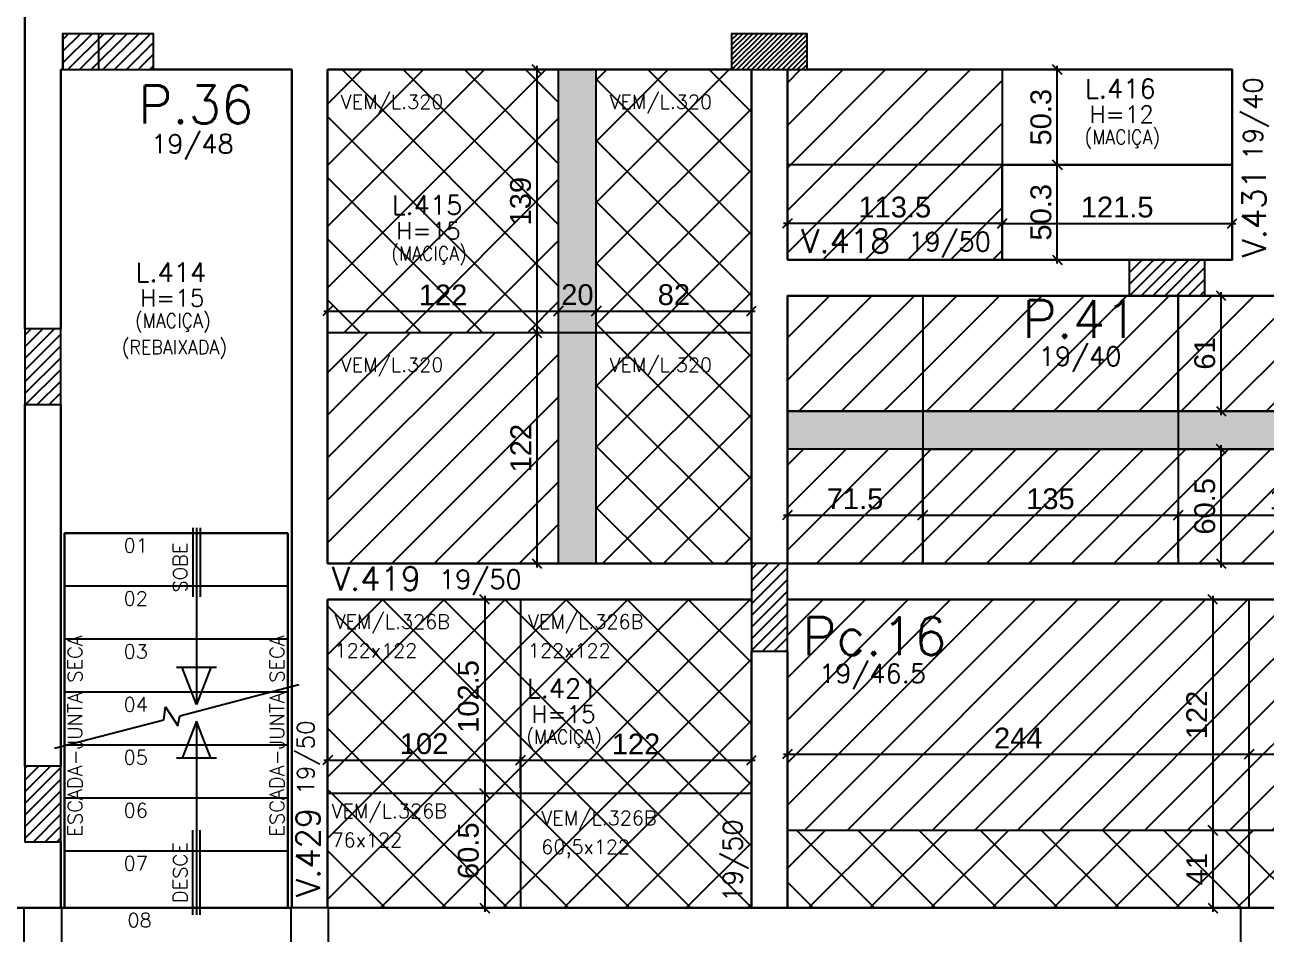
# Model space of a CAD drawing. Extents: x 534 to 8035, y 2354 to 7562.
# Drawn here: x 3464 to 4120, y 4091 to 4571 of the extents above; entities that cross this region are included whole.
import ezdxf

# ---------------------------------------------------------------- set-up
doc = ezdxf.new("R2010")
doc.units = 0
doc.layers.get('0').update_dxf_attribs({"color": 9, "linetype": 'CONTINUOUS'})
doc.layers.get('DEFPOINTS').update_dxf_attribs({"linetype": 'CONTINUOUS'})
for name, color, linetype in [('COTA', 241, 'CONTINUOUS'), ('ESCADA', 8, 'CONTINUOUS'), ('FO-HACHURA_PILAR-CONT', 252, 'CONTINUOUS'), ('FO-HACHURA_PILAR-MORRE', 252, 'CONTINUOUS'), ('FO-TEXTO-LAJES', 152, 'CONTINUOUS'), ('FO-TEXTO-VIGAS', 3, 'CONTINUOUS'), ('P-C', 1, 'CONTINUOUS'), ('P-M', 7, 'CONTINUOUS'), ('P-N', 5, 'CONTINUOUS'), ('Painéis', 200, 'CONTINUOUS'), ('Reaproveitamento', 251, 'CONTINUOUS'), ('TEXTO', 3, 'CONTINUOUS'), ('TIRAS REESCORAMENTO', 252, 'CONTINUOUS')]:
    doc.layers.add(name, color=color, linetype=linetype)
doc.layers.add('FO-Textos dos pilares', color=3, linetype='CONTINUOUS', lineweight=20)
doc.layers.add('FO-Vigas', color=2, linetype='CONTINUOUS', lineweight=30)
doc.styles.add('ARIAL', font='arial.ttf')
doc.styles.add('ROMANS', font='romans.shx')
doc.dimstyles.new('COTA LAJE', dxfattribs={"dimtxt": 11, "dimasz": 5, "dimexe": 2, "dimexo": 3, "dimgap": 3, "dimtad": 3, "dimdec": 1, "dimzin": 12, "dimdsep": 46, "dimtxsty": 'ARIAL', "dimblk": 'OBLIQUE', "dimcen": 10, "dimdle": 2, "dimclrd": 5, "dimclre": 5, "dimclrt": 2, "dimadec": 0, "dimazin": 3, "dimtfac": 1, "dimtdec": 1, "dimtmove": 0, "dimatfit": 3, "dimldrblk": 'OBLIQUE', "dimfxl": 1, "dimlwd": -1, "dimlwe": -1, "dimarcsym": 1})
pattern_1 = [(45, (-15397.861, 11884.219), (-3.0935922, 3.0935922), [])]

# ---------------------------------------------------------------- blocks, each defined once
blk = doc.blocks.new('_Oblique')
at = {"color": 0, "linetype": 'ByBlock', "lineweight": -2}
blk.add_line((-0.5, -0.5), (0.5, 0.5), dxfattribs=at)
blk = doc.blocks.new('*D138')
at = {"layer": 'COTA', "color": 5, "linetype": 'Continuous', "transparency": 16777216}
for p, q in [((3867.04, 4450.07), (3867.04, 4468.27)), ((3980.55, 4450.07), (3980.55, 4468.27)), ((3982.55, 4466.27), (3865.04, 4466.27))]:
    blk.add_line(p, q, dxfattribs=at)
at = {"layer": 'DEFPOINTS', "color": 0, "linetype": 'Continuous', "transparency": 16777216}
for p in [(3867.04, 4466.27), (3867.04, 4447.07), (3980.55, 4447.07)]:
    blk.add_point(p, dxfattribs=at)
at = {"layer": 'COTA', "color": 5, "linetype": 'Continuous', "transparency": 16777216, "xscale": 5, "yscale": 5, "zscale": 5, "rotation": 180}
blk.add_blockref('_Oblique', (3867.04, 4466.27), dxfattribs=at)
at = {"layer": 'COTA', "color": 5, "linetype": 'Continuous', "transparency": 16777216, "xscale": 5, "yscale": 5, "zscale": 5}
blk.add_blockref('_Oblique', (3980.55, 4466.27), dxfattribs=at)
at = {"layer": 'COTA', "color": 2, "linetype": 'Continuous', "transparency": 16777216, "insert": (3923.79, 4474.89), "char_height": 11, "attachment_point": 5, "style": 'ARIAL'}
blk.add_mtext('113.5', dxfattribs=at)
blk = doc.blocks.new('*D139')
at = {"layer": 'COTA', "color": 5, "linetype": 'Continuous', "transparency": 16777216}
for p, q in [((3980.55, 4450.07), (3980.55, 4468.27)), ((4102.07, 4450.07), (4102.07, 4468.27)), ((3978.55, 4466.27), (4104.07, 4466.27))]:
    blk.add_line(p, q, dxfattribs=at)
at = {"layer": 'DEFPOINTS', "color": 0, "linetype": 'Continuous', "transparency": 16777216}
for p in [(4102.07, 4466.27), (3980.55, 4447.07), (4102.07, 4447.07)]:
    blk.add_point(p, dxfattribs=at)
at = {"layer": 'COTA', "color": 5, "linetype": 'Continuous', "transparency": 16777216, "xscale": 5, "yscale": 5, "zscale": 5, "rotation": 180}
blk.add_blockref('_Oblique', (3980.55, 4466.27), dxfattribs=at)
at = {"layer": 'COTA', "color": 5, "linetype": 'Continuous', "transparency": 16777216, "xscale": 5, "yscale": 5, "zscale": 5}
blk.add_blockref('_Oblique', (4102.07, 4466.27), dxfattribs=at)
at = {"layer": 'COTA', "color": 2, "linetype": 'Continuous', "transparency": 16777216, "insert": (4041.31, 4474.89), "char_height": 11, "attachment_point": 5, "style": 'ARIAL'}
blk.add_mtext('121.5', dxfattribs=at)
blk = doc.blocks.new('*D140')
at = {"layer": 'COTA', "color": 5, "linetype": 'Continuous', "transparency": 16777216}
for p, q in [((3983.55, 4497.32), (4011.68, 4497.32)), ((4009.68, 4445.07), (4009.68, 4499.32)), ((3983.55, 4447.07), (4011.68, 4447.07))]:
    blk.add_line(p, q, dxfattribs=at)
at = {"layer": 'DEFPOINTS', "color": 0, "linetype": 'Continuous', "transparency": 16777216}
for p in [(3980.55, 4497.32), (4009.68, 4497.32), (3980.55, 4447.07)]:
    blk.add_point(p, dxfattribs=at)
at = {"layer": 'COTA', "color": 5, "linetype": 'Continuous', "transparency": 16777216, "xscale": 5, "yscale": 5, "zscale": 5}
for p, rotation in [((4009.68, 4497.32), 90), ((4009.68, 4447.07), 270)]:
    blk.add_blockref('_Oblique', p, dxfattribs=dict(at, rotation=rotation))
at = {"layer": 'COTA', "color": 2, "linetype": 'Continuous', "transparency": 16777216, "insert": (4001.06, 4472.19), "char_height": 11, "attachment_point": 5, "rotation": 90, "style": 'ARIAL'}
blk.add_mtext('50.3', dxfattribs=at)
blk = doc.blocks.new('*D141')
at = {"layer": 'COTA', "color": 5, "linetype": 'Continuous', "transparency": 16777216}
for p, q in [((3983.55, 4547.57), (4011.68, 4547.57)), ((4009.68, 4495.32), (4009.68, 4549.57)), ((3983.55, 4497.32), (4011.68, 4497.32))]:
    blk.add_line(p, q, dxfattribs=at)
at = {"layer": 'DEFPOINTS', "color": 0, "linetype": 'Continuous', "transparency": 16777216}
for p in [(3980.55, 4547.57), (4009.68, 4547.57), (3980.55, 4497.32)]:
    blk.add_point(p, dxfattribs=at)
at = {"layer": 'COTA', "color": 5, "linetype": 'Continuous', "transparency": 16777216, "xscale": 5, "yscale": 5, "zscale": 5}
for p, rotation in [((4009.68, 4547.57), 90), ((4009.68, 4497.32), 270)]:
    blk.add_blockref('_Oblique', p, dxfattribs=dict(at, rotation=rotation))
at = {"layer": 'COTA', "color": 2, "linetype": 'Continuous', "transparency": 16777216, "insert": (4001.06, 4522.44), "char_height": 11, "attachment_point": 5, "rotation": 90, "style": 'ARIAL'}
blk.add_mtext('50.3', dxfattribs=at)
blk = doc.blocks.new('*D142')
at = {"layer": 'COTA', "color": 5, "linetype": 'Continuous', "transparency": 16777216}
for p, q in [((3865.04, 4312.12), (3940.54, 4312.12)), ((3867.04, 4289.57), (3867.04, 4314.12)), ((3938.54, 4289.57), (3938.54, 4314.12))]:
    blk.add_line(p, q, dxfattribs=at)
at = {"layer": 'DEFPOINTS', "color": 0, "linetype": 'Continuous', "transparency": 16777216}
for p in [(3938.54, 4312.12), (3867.04, 4286.57), (3938.54, 4286.57)]:
    blk.add_point(p, dxfattribs=at)
at = {"layer": 'COTA', "color": 5, "linetype": 'Continuous', "transparency": 16777216, "xscale": 5, "yscale": 5, "zscale": 5, "rotation": 180}
blk.add_blockref('_Oblique', (3867.04, 4312.12), dxfattribs=at)
at = {"layer": 'COTA', "color": 5, "linetype": 'Continuous', "transparency": 16777216, "xscale": 5, "yscale": 5, "zscale": 5}
blk.add_blockref('_Oblique', (3938.54, 4312.12), dxfattribs=at)
at = {"layer": 'COTA', "color": 2, "linetype": 'Continuous', "transparency": 16777216, "insert": (3902.79, 4320.74), "char_height": 11, "attachment_point": 5, "style": 'ARIAL'}
blk.add_mtext('71.5', dxfattribs=at)
blk = doc.blocks.new('*D143')
at = {"layer": 'COTA', "color": 5, "linetype": 'Continuous', "transparency": 16777216}
for p, q in [((3936.54, 4312.12), (4075.54, 4312.12)), ((3938.54, 4289.57), (3938.54, 4314.12)), ((4073.54, 4289.57), (4073.54, 4314.12))]:
    blk.add_line(p, q, dxfattribs=at)
at = {"layer": 'DEFPOINTS', "color": 0, "linetype": 'Continuous', "transparency": 16777216}
for p in [(4073.54, 4312.12), (3938.54, 4286.57), (4073.54, 4286.57)]:
    blk.add_point(p, dxfattribs=at)
at = {"layer": 'COTA', "color": 5, "linetype": 'Continuous', "transparency": 16777216, "xscale": 5, "yscale": 5, "zscale": 5, "rotation": 180}
blk.add_blockref('_Oblique', (3938.54, 4312.12), dxfattribs=at)
at = {"layer": 'COTA', "color": 5, "linetype": 'Continuous', "transparency": 16777216, "xscale": 5, "yscale": 5, "zscale": 5}
blk.add_blockref('_Oblique', (4073.54, 4312.12), dxfattribs=at)
at = {"layer": 'COTA', "color": 2, "linetype": 'Continuous', "transparency": 16777216, "insert": (4006.04, 4320.74), "char_height": 11, "attachment_point": 5, "style": 'ARIAL'}
blk.add_mtext('135', dxfattribs=at)
blk = doc.blocks.new('*D144')
at = {"layer": 'COTA', "color": 5, "linetype": 'Continuous', "transparency": 16777216}
for p, q in [((4071.54, 4312.12), (4197.54, 4312.12)), ((4073.54, 4289.57), (4073.54, 4314.12)), ((4195.54, 4289.57), (4195.54, 4314.12))]:
    blk.add_line(p, q, dxfattribs=at)
at = {"layer": 'DEFPOINTS', "color": 0, "linetype": 'Continuous', "transparency": 16777216}
for p in [(4195.54, 4312.12), (4073.54, 4286.57), (4195.54, 4286.57)]:
    blk.add_point(p, dxfattribs=at)
at = {"layer": 'COTA', "color": 5, "linetype": 'Continuous', "transparency": 16777216, "xscale": 5, "yscale": 5, "zscale": 5, "rotation": 180}
blk.add_blockref('_Oblique', (4073.54, 4312.12), dxfattribs=at)
at = {"layer": 'COTA', "color": 5, "linetype": 'Continuous', "transparency": 16777216, "xscale": 5, "yscale": 5, "zscale": 5}
blk.add_blockref('_Oblique', (4195.54, 4312.12), dxfattribs=at)
at = {"layer": 'COTA', "color": 2, "linetype": 'Continuous', "transparency": 16777216, "insert": (4134.54, 4320.64), "char_height": 11, "attachment_point": 5, "style": 'ARIAL'}
blk.add_mtext('122', dxfattribs=at)
blk = doc.blocks.new('*D146')
at = {"layer": 'COTA', "color": 5, "linetype": 'Continuous', "transparency": 16777216}
for p, q in [((4076.54, 4347.07), (4098.25, 4347.07)), ((4096.25, 4284.57), (4096.25, 4349.07)), ((4076.54, 4286.57), (4098.25, 4286.57))]:
    blk.add_line(p, q, dxfattribs=at)
at = {"layer": 'DEFPOINTS', "color": 0, "linetype": 'Continuous', "transparency": 16777216}
for p in [(4073.54, 4347.07), (4096.25, 4347.07), (4073.54, 4286.57)]:
    blk.add_point(p, dxfattribs=at)
at = {"layer": 'COTA', "color": 5, "linetype": 'Continuous', "transparency": 16777216, "xscale": 5, "yscale": 5, "zscale": 5}
for p, rotation in [((4096.25, 4347.07), 90), ((4096.25, 4286.57), 270)]:
    blk.add_blockref('_Oblique', p, dxfattribs=dict(at, rotation=rotation))
at = {"layer": 'COTA', "color": 2, "linetype": 'Continuous', "transparency": 16777216, "insert": (4087.63, 4316.82), "char_height": 11, "attachment_point": 5, "rotation": 90, "style": 'ARIAL'}
blk.add_mtext('60.5', dxfattribs=at)
blk = doc.blocks.new('*D147')
at = {"layer": 'COTA', "color": 5, "linetype": 'Continuous', "transparency": 16777216}
for p, q in [((4076.54, 4428.07), (4098.25, 4428.07)), ((4096.25, 4365.07), (4096.25, 4430.07)), ((4076.54, 4367.07), (4098.25, 4367.07))]:
    blk.add_line(p, q, dxfattribs=at)
at = {"layer": 'DEFPOINTS', "color": 0, "linetype": 'Continuous', "transparency": 16777216}
for p in [(4073.54, 4428.07), (4096.25, 4428.07), (4073.54, 4367.07)]:
    blk.add_point(p, dxfattribs=at)
at = {"layer": 'COTA', "color": 5, "linetype": 'Continuous', "transparency": 16777216, "xscale": 5, "yscale": 5, "zscale": 5}
for p, rotation in [((4096.25, 4428.07), 90), ((4096.25, 4367.07), 270)]:
    blk.add_blockref('_Oblique', p, dxfattribs=dict(at, rotation=rotation))
at = {"layer": 'COTA', "color": 2, "linetype": 'Continuous', "transparency": 16777216, "insert": (4087.63, 4397.57), "char_height": 11, "attachment_point": 5, "rotation": 90, "style": 'ARIAL'}
blk.add_mtext('61', dxfattribs=at)
blk = doc.blocks.new('*D153')
at = {"layer": 'COTA', "color": 5, "linetype": 'Continuous', "transparency": 16777216}
for p, q in [((3743.07, 4547.57), (3732.68, 4547.57)), ((3734.68, 4549.57), (3734.68, 4406.57)), ((3743.07, 4408.57), (3732.68, 4408.57))]:
    blk.add_line(p, q, dxfattribs=at)
at = {"layer": 'DEFPOINTS', "color": 0, "linetype": 'Continuous', "transparency": 16777216}
for p in [(3746.07, 4547.57), (3734.68, 4408.57), (3746.07, 4408.57)]:
    blk.add_point(p, dxfattribs=at)
at = {"layer": 'COTA', "color": 5, "linetype": 'Continuous', "transparency": 16777216, "xscale": 5, "yscale": 5, "zscale": 5}
for p, rotation in [((3734.68, 4547.57), 90), ((3734.68, 4408.57), 270)]:
    blk.add_blockref('_Oblique', p, dxfattribs=dict(at, rotation=rotation))
at = {"layer": 'COTA', "color": 2, "linetype": 'Continuous', "transparency": 16777216, "insert": (3726.06, 4478.07), "char_height": 11, "attachment_point": 5, "rotation": 90, "style": 'ARIAL'}
blk.add_mtext('139', dxfattribs=at)
blk = doc.blocks.new('*D154')
at = {"layer": 'COTA', "color": 5, "linetype": 'Continuous', "transparency": 16777216}
for p, q in [((3743.07, 4408.57), (3732.68, 4408.57)), ((3734.68, 4410.57), (3734.68, 4284.57)), ((3743.07, 4286.57), (3732.68, 4286.57))]:
    blk.add_line(p, q, dxfattribs=at)
at = {"layer": 'DEFPOINTS', "color": 0, "linetype": 'Continuous', "transparency": 16777216}
for p in [(3746.07, 4408.57), (3734.68, 4286.57), (3746.07, 4286.57)]:
    blk.add_point(p, dxfattribs=at)
at = {"layer": 'COTA', "color": 5, "linetype": 'Continuous', "transparency": 16777216, "xscale": 5, "yscale": 5, "zscale": 5}
for p, rotation in [((3734.68, 4408.57), 90), ((3734.68, 4286.57), 270)]:
    blk.add_blockref('_Oblique', p, dxfattribs=dict(at, rotation=rotation))
at = {"layer": 'COTA', "color": 2, "linetype": 'Continuous', "transparency": 16777216, "insert": (3726.16, 4347.57), "char_height": 11, "attachment_point": 5, "rotation": 90, "style": 'ARIAL'}
blk.add_mtext('122', dxfattribs=at)
blk = doc.blocks.new('*D155')
at = {"layer": 'COTA', "color": 5, "linetype": 'Continuous', "transparency": 16777216}
for p, q in [((3624.07, 4411.57), (3624.07, 4422)), ((3746.07, 4411.57), (3746.07, 4422)), ((3622.07, 4420), (3748.07, 4420))]:
    blk.add_line(p, q, dxfattribs=at)
at = {"layer": 'DEFPOINTS', "color": 0, "linetype": 'Continuous', "transparency": 16777216}
for p in [(3746.07, 4420), (3624.07, 4408.57), (3746.07, 4408.57)]:
    blk.add_point(p, dxfattribs=at)
at = {"layer": 'COTA', "color": 5, "linetype": 'Continuous', "transparency": 16777216, "xscale": 5, "yscale": 5, "zscale": 5, "rotation": 180}
blk.add_blockref('_Oblique', (3624.07, 4420), dxfattribs=at)
at = {"layer": 'COTA', "color": 5, "linetype": 'Continuous', "transparency": 16777216, "xscale": 5, "yscale": 5, "zscale": 5}
blk.add_blockref('_Oblique', (3746.07, 4420), dxfattribs=at)
at = {"layer": 'COTA', "color": 2, "linetype": 'Continuous', "transparency": 16777216, "insert": (3685.07, 4428.52), "char_height": 11, "attachment_point": 5, "style": 'ARIAL'}
blk.add_mtext('122', dxfattribs=at)
blk = doc.blocks.new('*D156')
at = {"layer": 'COTA', "color": 5, "linetype": 'Continuous', "transparency": 16777216}
for p, q in [((3746.07, 4411.57), (3746.07, 4422)), ((3766.07, 4411.57), (3766.07, 4422)), ((3744.07, 4420), (3768.07, 4420))]:
    blk.add_line(p, q, dxfattribs=at)
at = {"layer": 'DEFPOINTS', "color": 0, "linetype": 'Continuous', "transparency": 16777216}
for p in [(3766.07, 4420), (3746.07, 4408.57), (3766.07, 4408.57)]:
    blk.add_point(p, dxfattribs=at)
at = {"layer": 'COTA', "color": 5, "linetype": 'Continuous', "transparency": 16777216, "xscale": 5, "yscale": 5, "zscale": 5, "rotation": 180}
blk.add_blockref('_Oblique', (3746.07, 4420), dxfattribs=at)
at = {"layer": 'COTA', "color": 5, "linetype": 'Continuous', "transparency": 16777216, "xscale": 5, "yscale": 5, "zscale": 5}
blk.add_blockref('_Oblique', (3766.07, 4420), dxfattribs=at)
at = {"layer": 'COTA', "color": 2, "linetype": 'Continuous', "transparency": 16777216, "insert": (3756.07, 4428.61), "char_height": 11, "attachment_point": 5, "style": 'ARIAL'}
blk.add_mtext('20', dxfattribs=at)
blk = doc.blocks.new('*D157')
at = {"layer": 'COTA', "color": 5, "linetype": 'Continuous', "transparency": 16777216}
for p, q in [((3766.07, 4411.57), (3766.07, 4422)), ((3848.04, 4411.57), (3848.04, 4422)), ((3764.07, 4420), (3850.04, 4420))]:
    blk.add_line(p, q, dxfattribs=at)
at = {"layer": 'DEFPOINTS', "color": 0, "linetype": 'Continuous', "transparency": 16777216}
for p in [(3848.04, 4420), (3766.07, 4408.57), (3848.04, 4408.57)]:
    blk.add_point(p, dxfattribs=at)
at = {"layer": 'COTA', "color": 5, "linetype": 'Continuous', "transparency": 16777216, "xscale": 5, "yscale": 5, "zscale": 5, "rotation": 180}
blk.add_blockref('_Oblique', (3766.07, 4420), dxfattribs=at)
at = {"layer": 'COTA', "color": 5, "linetype": 'Continuous', "transparency": 16777216, "xscale": 5, "yscale": 5, "zscale": 5}
blk.add_blockref('_Oblique', (3848.04, 4420), dxfattribs=at)
at = {"layer": 'COTA', "color": 2, "linetype": 'Continuous', "transparency": 16777216, "insert": (3807.05, 4428.61), "char_height": 11, "attachment_point": 5, "style": 'ARIAL'}
blk.add_mtext('82', dxfattribs=at)
blk = doc.blocks.new('*D158')
at = {"layer": 'COTA', "color": 5, "linetype": 'Continuous', "transparency": 16777216}
for p, q in [((3723.26, 4267.57), (3705.07, 4267.57)), ((3707.07, 4269.57), (3707.07, 4163.07)), ((3723.04, 4165.07), (3705.07, 4165.07))]:
    blk.add_line(p, q, dxfattribs=at)
at = {"layer": 'DEFPOINTS', "color": 0, "linetype": 'Continuous', "transparency": 16777216}
for p in [(3726.26, 4267.57), (3707.07, 4165.07), (3726.04, 4165.07)]:
    blk.add_point(p, dxfattribs=at)
at = {"layer": 'COTA', "color": 5, "linetype": 'Continuous', "transparency": 16777216, "xscale": 5, "yscale": 5, "zscale": 5}
for p, rotation in [((3707.07, 4267.57), 90), ((3707.07, 4165.07), 270)]:
    blk.add_blockref('_Oblique', p, dxfattribs=dict(at, rotation=rotation))
at = {"layer": 'COTA', "color": 2, "linetype": 'Continuous', "transparency": 16777216, "insert": (3698.46, 4216.32), "char_height": 11, "attachment_point": 5, "rotation": 90, "style": 'ARIAL'}
blk.add_mtext('102.5', dxfattribs=at)
blk = doc.blocks.new('*D159')
at = {"layer": 'COTA', "color": 5, "linetype": 'Continuous', "transparency": 16777216}
for p, q in [((3707.07, 4167.07), (3707.07, 4102.57)), ((3723.04, 4165.07), (3705.07, 4165.07)), ((3723.04, 4104.57), (3705.07, 4104.57))]:
    blk.add_line(p, q, dxfattribs=at)
at = {"layer": 'DEFPOINTS', "color": 0, "linetype": 'Continuous', "transparency": 16777216}
for p in [(3726.04, 4165.07), (3707.07, 4104.57), (3726.04, 4104.57)]:
    blk.add_point(p, dxfattribs=at)
at = {"layer": 'COTA', "color": 5, "linetype": 'Continuous', "transparency": 16777216, "xscale": 5, "yscale": 5, "zscale": 5}
for p, rotation in [((3707.07, 4165.07), 90), ((3707.07, 4104.57), 270)]:
    blk.add_blockref('_Oblique', p, dxfattribs=dict(at, rotation=rotation))
at = {"layer": 'COTA', "color": 2, "linetype": 'Continuous', "transparency": 16777216, "insert": (3698.46, 4134.82), "char_height": 11, "attachment_point": 5, "rotation": 90, "style": 'ARIAL'}
blk.add_mtext('60.5', dxfattribs=at)
blk = doc.blocks.new('*D160')
at = {"layer": 'COTA', "color": 5, "linetype": 'Continuous', "transparency": 16777216}
for p, q in [((3622.07, 4182.69), (3728.04, 4182.69)), ((3624.07, 4168.07), (3624.07, 4184.69)), ((3726.04, 4168.07), (3726.04, 4184.69))]:
    blk.add_line(p, q, dxfattribs=at)
at = {"layer": 'DEFPOINTS', "color": 0, "linetype": 'Continuous', "transparency": 16777216}
for p in [(3726.04, 4182.69), (3624.07, 4165.07), (3726.04, 4165.07)]:
    blk.add_point(p, dxfattribs=at)
at = {"layer": 'COTA', "color": 5, "linetype": 'Continuous', "transparency": 16777216, "xscale": 5, "yscale": 5, "zscale": 5, "rotation": 180}
blk.add_blockref('_Oblique', (3624.07, 4182.69), dxfattribs=at)
at = {"layer": 'COTA', "color": 5, "linetype": 'Continuous', "transparency": 16777216, "xscale": 5, "yscale": 5, "zscale": 5}
blk.add_blockref('_Oblique', (3726.04, 4182.69), dxfattribs=at)
at = {"layer": 'COTA', "color": 2, "linetype": 'Continuous', "transparency": 16777216, "insert": (3675.05, 4191.31), "char_height": 11, "attachment_point": 5, "style": 'ARIAL'}
blk.add_mtext('102', dxfattribs=at)
blk = doc.blocks.new('*D161')
at = {"layer": 'COTA', "color": 5, "linetype": 'Continuous', "transparency": 16777216}
for p, q in [((3724.04, 4182.69), (3850.04, 4182.69)), ((3726.04, 4168.07), (3726.04, 4184.69)), ((3848.04, 4168.07), (3848.04, 4184.69))]:
    blk.add_line(p, q, dxfattribs=at)
at = {"layer": 'DEFPOINTS', "color": 0, "linetype": 'Continuous', "transparency": 16777216}
for p in [(3848.04, 4182.69), (3726.04, 4165.07), (3848.04, 4165.07)]:
    blk.add_point(p, dxfattribs=at)
at = {"layer": 'COTA', "color": 5, "linetype": 'Continuous', "transparency": 16777216, "xscale": 5, "yscale": 5, "zscale": 5, "rotation": 180}
blk.add_blockref('_Oblique', (3726.04, 4182.69), dxfattribs=at)
at = {"layer": 'COTA', "color": 5, "linetype": 'Continuous', "transparency": 16777216, "xscale": 5, "yscale": 5, "zscale": 5}
blk.add_blockref('_Oblique', (3848.04, 4182.69), dxfattribs=at)
at = {"layer": 'COTA', "color": 2, "linetype": 'Continuous', "transparency": 16777216, "insert": (3787.04, 4191.21), "char_height": 11, "attachment_point": 5, "style": 'ARIAL'}
blk.add_mtext('122', dxfattribs=at)
blk = doc.blocks.new('*D162')
at = {"layer": 'COTA', "color": 5, "linetype": 'Continuous', "transparency": 16777216}
for p, q in [((3865.04, 4185.83), (4113.04, 4185.83)), ((3867.04, 4168.07), (3867.04, 4187.83)), ((4111.04, 4148.57), (4111.04, 4187.83))]:
    blk.add_line(p, q, dxfattribs=at)
at = {"layer": 'DEFPOINTS', "color": 0, "linetype": 'Continuous', "transparency": 16777216}
for p in [(4111.04, 4185.83), (3867.04, 4165.07), (4111.04, 4145.57)]:
    blk.add_point(p, dxfattribs=at)
at = {"layer": 'COTA', "color": 5, "linetype": 'Continuous', "transparency": 16777216, "xscale": 5, "yscale": 5, "zscale": 5, "rotation": 180}
blk.add_blockref('_Oblique', (3867.04, 4185.83), dxfattribs=at)
at = {"layer": 'COTA', "color": 5, "linetype": 'Continuous', "transparency": 16777216, "xscale": 5, "yscale": 5, "zscale": 5}
blk.add_blockref('_Oblique', (4111.04, 4185.83), dxfattribs=at)
at = {"layer": 'COTA', "color": 2, "linetype": 'Continuous', "transparency": 16777216, "insert": (3989.04, 4194.35), "char_height": 11, "attachment_point": 5, "style": 'ARIAL'}
blk.add_mtext('244', dxfattribs=at)
blk = doc.blocks.new('*D163')
at = {"layer": 'COTA', "color": 5, "linetype": 'Continuous', "transparency": 16777216}
for p, q in [((4109.04, 4185.83), (4357.04, 4185.83)), ((4111.04, 4148.57), (4111.04, 4187.83)), ((4355.04, 4148.57), (4355.04, 4187.83))]:
    blk.add_line(p, q, dxfattribs=at)
at = {"layer": 'DEFPOINTS', "color": 0, "linetype": 'Continuous', "transparency": 16777216}
for p in [(4355.04, 4185.83), (4111.04, 4145.57), (4355.04, 4145.57)]:
    blk.add_point(p, dxfattribs=at)
at = {"layer": 'COTA', "color": 5, "linetype": 'Continuous', "transparency": 16777216, "xscale": 5, "yscale": 5, "zscale": 5, "rotation": 180}
blk.add_blockref('_Oblique', (4111.04, 4185.83), dxfattribs=at)
at = {"layer": 'COTA', "color": 5, "linetype": 'Continuous', "transparency": 16777216, "xscale": 5, "yscale": 5, "zscale": 5}
blk.add_blockref('_Oblique', (4355.04, 4185.83), dxfattribs=at)
at = {"layer": 'COTA', "color": 2, "linetype": 'Continuous', "transparency": 16777216, "insert": (4233.04, 4194.35), "char_height": 11, "attachment_point": 5, "style": 'ARIAL'}
blk.add_mtext('244', dxfattribs=at)
blk = doc.blocks.new('*D165')
at = {"layer": 'COTA', "color": 5, "linetype": 'Continuous', "transparency": 16777216}
for p, q in [((4108.04, 4267.57), (4089.86, 4267.57)), ((4091.86, 4269.57), (4091.86, 4143.57)), ((4108.04, 4145.57), (4089.86, 4145.57))]:
    blk.add_line(p, q, dxfattribs=at)
at = {"layer": 'DEFPOINTS', "color": 0, "linetype": 'Continuous', "transparency": 16777216}
for p in [(4111.04, 4267.57), (4091.86, 4145.57), (4111.04, 4145.57)]:
    blk.add_point(p, dxfattribs=at)
at = {"layer": 'COTA', "color": 5, "linetype": 'Continuous', "transparency": 16777216, "xscale": 5, "yscale": 5, "zscale": 5}
for p, rotation in [((4091.86, 4267.57), 90), ((4091.86, 4145.57), 270)]:
    blk.add_blockref('_Oblique', p, dxfattribs=dict(at, rotation=rotation))
at = {"layer": 'COTA', "color": 2, "linetype": 'Continuous', "transparency": 16777216, "insert": (4083.34, 4206.57), "char_height": 11, "attachment_point": 5, "rotation": 90, "style": 'ARIAL'}
blk.add_mtext('122', dxfattribs=at)
blk = doc.blocks.new('*D166')
at = {"layer": 'COTA', "color": 5, "linetype": 'Continuous', "transparency": 16777216}
for p, q in [((4091.86, 4147.57), (4091.86, 4102.57)), ((4108.04, 4145.57), (4089.86, 4145.57)), ((4108.04, 4104.57), (4089.86, 4104.57))]:
    blk.add_line(p, q, dxfattribs=at)
at = {"layer": 'DEFPOINTS', "color": 0, "linetype": 'Continuous', "transparency": 16777216}
for p in [(4111.04, 4145.57), (4091.86, 4104.57), (4111.04, 4104.57)]:
    blk.add_point(p, dxfattribs=at)
at = {"layer": 'COTA', "color": 5, "linetype": 'Continuous', "transparency": 16777216, "xscale": 5, "yscale": 5, "zscale": 5}
for p, rotation in [((4091.86, 4145.57), 90), ((4091.86, 4104.57), 270)]:
    blk.add_blockref('_Oblique', p, dxfattribs=dict(at, rotation=rotation))
at = {"layer": 'COTA', "color": 2, "linetype": 'Continuous', "transparency": 16777216, "insert": (4083.34, 4125.07), "char_height": 11, "attachment_point": 5, "rotation": 90, "style": 'ARIAL'}
blk.add_mtext('41', dxfattribs=at)

msp = doc.modelspace()

# ---------------------------------------------------------------- hatches: boundary and pattern name
at = {"layer": 'FO-HACHURA_PILAR-CONT'}
h = msp.add_hatch(dxfattribs=at)
h.set_pattern_fill('ANSI31', color=256, scale=15)
h.set_pattern_definition([(45, (-15397.8612, 11884.2188), (-1.32582521, 1.32582521), [])])
h.paths.add_polyline_path([(3877.52, 4547.57), (3877.52, 4557.07), (3877.52, 4566.57), (3857.52, 4566.57), (3837.52, 4566.57), (3837.52, 4557.07), (3837.52, 4547.57), (3857.52, 4547.57)])
at = {"layer": 'FO-HACHURA_PILAR-MORRE'}
h = msp.add_hatch(dxfattribs=at)
h.set_pattern_fill('ANSI31', color=256, scale=35)
h.set_pattern_definition(pattern_1)
h.paths.add_polyline_path([(3532.04, 4547.57), (3532.04, 4557.07), (3532.04, 4566.57), (3508.04, 4566.57), (3484.04, 4566.57), (3484.04, 4557.07), (3484.04, 4547.57), (3508.04, 4547.57)])
h = msp.add_hatch(dxfattribs=at)
h.set_pattern_fill('ANSI31', color=256, scale=35)
h.set_pattern_definition(pattern_1)
h.paths.add_polyline_path([(4047.57, 4447.07), (4047.57, 4437.57), (4047.57, 4428.07), (4067.57, 4428.07), (4087.57, 4428.07), (4087.57, 4437.57), (4087.57, 4447.07), (4067.57, 4447.07)])
h = msp.add_hatch(dxfattribs=at)
h.set_pattern_fill('ANSI31', color=256, scale=35)
h.set_pattern_definition(pattern_1)
h.paths.add_polyline_path([(3483.07, 4410.57), (3473.57, 4410.57), (3464.07, 4410.57), (3464.07, 4390.57), (3464.07, 4370.57), (3473.57, 4370.57), (3483.07, 4370.57), (3483.07, 4390.57)])
h = msp.add_hatch(dxfattribs=at)
h.set_pattern_fill('ANSI31', color=256, scale=35)
h.set_pattern_definition(pattern_1)
h.paths.add_polyline_path([(3848.04, 4286.57), (3848.04, 4240.07), (3867.04, 4240.07), (3867.04, 4286.57)])
h = msp.add_hatch(dxfattribs=at)
h.set_pattern_fill('ANSI31', color=256, scale=35)
h.set_pattern_definition(pattern_1)
h.paths.add_polyline_path([(3483.07, 4179.57), (3473.57, 4179.57), (3464.07, 4179.57), (3464.07, 4159.57), (3464.07, 4139.57), (3473.57, 4139.57), (3483.07, 4139.57), (3483.07, 4159.57)])
at = {"layer": 'Reaproveitamento', "linetype": 'ByBlock'}
h = msp.add_hatch(dxfattribs=at)
h.set_pattern_fill('ANSI37', color=256, scale=7.2)
h.paths.add_polyline_path([(3746.07, 4408.57), (3746.07, 4547.57), (3624.07, 4547.57), (3624.07, 4408.57)])
h = msp.add_hatch(dxfattribs=at)
h.set_pattern_fill('ANSI37', color=256, scale=7.2)
h.paths.add_polyline_path([(3848.04, 4547.57), (3766.07, 4547.57), (3766.07, 4408.57), (3848.04, 4408.57)])
at = {"layer": 'Reaproveitamento', "linetype": 'Continuous'}
h = msp.add_hatch(dxfattribs=at)
h.set_pattern_fill('ANSI31', color=256, scale=5)
h.paths.add_polyline_path([(3980.55, 4497.32), (3980.55, 4547.57), (3867.04, 4547.57), (3867.04, 4497.32)])
h = msp.add_hatch(dxfattribs=at)
h.set_pattern_fill('ANSI31', color=256, scale=5)
h.paths.add_polyline_path([(3980.55, 4447.07), (3980.55, 4497.32), (3867.04, 4497.32), (3867.04, 4447.07)])
h = msp.add_hatch(dxfattribs=at)
h.set_pattern_fill('ANSI31', color=256, scale=5)
h.paths.add_polyline_path([(3938.54, 4428.07), (3867.04, 4428.07), (3867.04, 4367.07), (3938.54, 4367.07)])
h = msp.add_hatch(dxfattribs=at)
h.set_pattern_fill('ANSI31', color=256, scale=5)
h.paths.add_polyline_path([(4073.54, 4367.07), (4073.54, 4428.07), (3938.54, 4428.07), (3938.54, 4367.07)])
h = msp.add_hatch(dxfattribs=at)
h.set_pattern_fill('ANSI31', color=256, scale=5)
h.paths.add_polyline_path([(4073.54, 4428.07), (4073.54, 4367.07), (4195.54, 4367.07), (4195.54, 4428.07)])
h = msp.add_hatch(dxfattribs=at)
h.set_pattern_fill('ANSI31', color=256, scale=5)
h.paths.add_polyline_path([(3624.07, 4408.57), (3624.07, 4286.57), (3746.07, 4286.57), (3746.07, 4408.57)])
at = {"layer": 'Reaproveitamento', "linetype": 'ByBlock'}
h = msp.add_hatch(dxfattribs=at)
h.set_pattern_fill('ANSI37', color=256, scale=7.2)
h.paths.add_polyline_path([(3848.04, 4408.57), (3766.07, 4408.57), (3766.07, 4286.57), (3848.04, 4286.57)])
at = {"layer": 'Reaproveitamento', "linetype": 'Continuous'}
h = msp.add_hatch(dxfattribs=at)
h.set_pattern_fill('ANSI31', color=256, scale=5)
h.paths.add_polyline_path([(3867.04, 4347.07), (3867.04, 4286.57), (3938.54, 4286.57), (3938.54, 4347.07)])
h = msp.add_hatch(dxfattribs=at)
h.set_pattern_fill('ANSI31', color=256, scale=5)
h.paths.add_polyline_path([(4073.54, 4347.07), (3938.54, 4347.07), (3938.54, 4286.57), (4073.54, 4286.57)])
h = msp.add_hatch(dxfattribs=at)
h.set_pattern_fill('ANSI31', color=256, scale=5)
h.paths.add_polyline_path([(4195.54, 4286.57), (4195.54, 4347.07), (4073.54, 4347.07), (4073.54, 4286.57)])
at = {"layer": 'Reaproveitamento', "linetype": 'ByBlock'}
h = msp.add_hatch(dxfattribs=at)
h.set_pattern_fill('ANSI37', color=256, scale=7.2)
h.paths.add_polyline_path([(3726.04, 4267.57), (3624.07, 4267.57), (3624.07, 4165.07), (3726.04, 4165.07)])
h.paths.add_polyline_path([(3709.89, 4193.81), (3709.89, 4237.77), (3687.22, 4237.77), (3687.22, 4193.81)], flags=24)
h.paths.add_polyline_path([(3659.05, 4179.87), (3690.19, 4179.87), (3690.19, 4202.54), (3659.05, 4202.54)], flags=24)
h = msp.add_hatch(dxfattribs=at)
h.set_pattern_fill('ANSI37', color=256, scale=7.2)
h.paths.add_polyline_path([(3848.04, 4267.57), (3726.04, 4267.57), (3726.04, 4165.07), (3848.04, 4165.07)])
h.paths.add_polyline_path([(3771.04, 4179.69), (3802.18, 4179.69), (3802.18, 4202.35), (3771.04, 4202.35)], flags=24)
at = {"layer": 'Reaproveitamento', "linetype": 'Continuous'}
h = msp.add_hatch(dxfattribs=at)
h.set_pattern_fill('ANSI31', color=256, scale=5)
h.paths.add_polyline_path([(3867.04, 4267.57), (3867.04, 4145.57), (4111.04, 4145.57), (4111.04, 4267.57)])
h = msp.add_hatch(dxfattribs=at)
h.set_pattern_fill('ANSI31', color=256, scale=5)
h.paths.add_polyline_path([(4111.04, 4267.57), (4111.04, 4145.57), (4355.04, 4145.57), (4355.04, 4267.57)])
at = {"layer": 'Reaproveitamento', "linetype": 'ByBlock'}
h = msp.add_hatch(dxfattribs=at)
h.set_pattern_fill('ANSI37', color=256, scale=7.2)
h.paths.add_polyline_path([(3726.04, 4165.07), (3624.07, 4165.07), (3624.07, 4104.57), (3726.04, 4104.57)])
h.paths.add_polyline_path([(3709.89, 4117.13), (3709.89, 4152.54), (3687.22, 4152.54), (3687.22, 4117.13)], flags=24)
h = msp.add_hatch(dxfattribs=at)
h.set_pattern_fill('ANSI37', color=256, scale=7.2)
h.paths.add_polyline_path([(3848.04, 4165.07), (3726.04, 4165.07), (3726.04, 4104.57), (3848.04, 4104.57)])
h = msp.add_hatch(dxfattribs=at)
h.set_pattern_fill('ANSI37', color=256, scale=7.2)
h.paths.add_polyline_path([(3867.04, 4145.57), (3867.04, 4104.57), (4111.04, 4104.57), (4111.04, 4145.57)])
h = msp.add_hatch(dxfattribs=at)
h.set_pattern_fill('ANSI37', color=256, scale=7.2)
h.paths.add_polyline_path([(4355.04, 4104.57), (4355.04, 4145.57), (4111.04, 4145.57), (4111.04, 4104.57)])
at = {"layer": 'TIRAS REESCORAMENTO'}
for points in [[(3766.07, 4547.57), (3746.07, 4547.57), (3746.07, 4408.57), (3766.07, 4408.57)], [(3766.07, 4408.57), (3746.07, 4408.57), (3746.07, 4286.57), (3766.07, 4286.57)], [(3938.54, 4347.07), (3867.04, 4347.07), (3867.04, 4367.07), (3938.54, 4367.07)], [(3938.54, 4347.07), (4195.54, 4347.07), (4195.54, 4367.07), (3938.54, 4367.07)]]:
    msp.add_hatch(color=256, dxfattribs=at).paths.add_polyline_path(points)

# ---------------------------------------------------------------- linework, layer by layer
at = {"layer": 'ESCADA'}
for p, q in [((3603.07, 4274.57), (3485.07, 4274.57)), ((3603.07, 4246.57), (3485.07, 4246.57)), ((3603.07, 4218.57), (3485.07, 4218.57)), ((3545.9, 4206.18), (3608.87, 4222.59)), ((3537.52, 4204), (3538.32, 4210.78)), ((3538.32, 4210.78), (3544.95, 4200.77)), ((3544.95, 4200.77), (3545.9, 4206.18)), ((3479.8, 4188.97), (3537.52, 4204)), ((3603.07, 4190.57), (3485.07, 4190.57)), ((3603.07, 4162.57), (3485.07, 4162.57)), ((3603.07, 4134.57), (3485.07, 4134.57))]:
    msp.add_line(p, q, dxfattribs=at)
at = {"layer": 'FO-Vigas'}
for p, q in [((3464.07, 4410.57), (3464.07, 4576.57)), ((3483.07, 4410.57), (3483.07, 4547.57)), ((3484.04, 4547.57), (3483.07, 4547.57)), ((3532.04, 4547.57), (3605.07, 4547.57)), ((3605.07, 4547.57), (3605.07, 4104.57)), ((3624.07, 4547.57), (3837.52, 4547.57)), ((3624.07, 4547.57), (3624.07, 4286.57)), ((3848.04, 4286.57), (3848.04, 4547.57)), ((3867.04, 4447.07), (3867.04, 4547.57)), ((3877.52, 4547.57), (4102.07, 4547.57)), ((4102.07, 4447.07), (4102.07, 4547.57)), ((3867.04, 4447.07), (4047.57, 4447.07)), ((4087.57, 4447.07), (4102.07, 4447.07)), ((3867.04, 4428.07), (4047.57, 4428.07)), ((3867.04, 4286.57), (3867.04, 4428.07)), ((4087.57, 4428.07), (4578.07, 4428.07)), ((3464.07, 4179.57), (3464.07, 4370.57)), ((3483.07, 4179.57), (3483.07, 4370.57)), ((3485.07, 4104.57), (3485.07, 4302.57)), ((3603.07, 4302.57), (3485.07, 4302.57)), ((3603.07, 4302.57), (3603.07, 4104.57)), ((3848.04, 4286.57), (3624.07, 4286.57)), ((3867.04, 4286.57), (4817.97, 4286.57)), ((3848.04, 4267.57), (3624.07, 4267.57)), ((3624.07, 4267.57), (3624.07, 4104.57)), ((3867.04, 4267.57), (4478.02, 4267.57)), ((3848.04, 4104.57), (3848.04, 4240.07)), ((3867.04, 4104.57), (3867.04, 4240.07)), ((3483.07, 4104.57), (3483.07, 4139.57)), ((2844.21, 4104.57), (3605.07, 4104.57)), ((3624.07, 4104.57), (5785.54, 4104.57))]:
    msp.add_line(p, q, dxfattribs=at)
at = {"layer": 'P-C'}
msp.add_lwpolyline([(3877.52, 4547.57), (3877.52, 4557.07), (3877.52, 4566.57), (3857.52, 4566.57), (3837.52, 4566.57), (3837.52, 4557.07), (3837.52, 4547.57), (3857.52, 4547.57), (3877.52, 4547.57)], close=True, dxfattribs=at)
at = {"layer": 'P-M'}
for p, q in [((3867.04, 4286.57), (3848.04, 4286.57)), ((3848.04, 4286.57), (3848.04, 4240.07)), ((3867.04, 4240.07), (3867.04, 4286.57)), ((3867.04, 4240.07), (3848.04, 4240.07))]:
    msp.add_line(p, q, dxfattribs=at)
for points in [[(3532.04, 4547.57), (3532.04, 4557.07), (3532.04, 4566.57), (3508.04, 4566.57), (3484.04, 4566.57), (3484.04, 4557.07), (3484.04, 4547.57), (3508.04, 4547.57), (3532.04, 4547.57)], [(4047.57, 4447.07), (4047.57, 4437.57), (4047.57, 4428.07), (4067.57, 4428.07), (4087.57, 4428.07), (4087.57, 4437.57), (4087.57, 4447.07), (4067.57, 4447.07), (4047.57, 4447.07)], [(3483.07, 4410.57), (3473.57, 4410.57), (3464.07, 4410.57), (3464.07, 4390.57), (3464.07, 4370.57), (3473.57, 4370.57), (3483.07, 4370.57), (3483.07, 4390.57), (3483.07, 4410.57)], [(3483.07, 4179.57), (3473.57, 4179.57), (3464.07, 4179.57), (3464.07, 4159.57), (3464.07, 4139.57), (3473.57, 4139.57), (3483.07, 4139.57), (3483.07, 4159.57), (3483.07, 4179.57)]]:
    msp.add_lwpolyline(points, close=True, dxfattribs=at)
at = {"layer": 'P-N'}
for points in [[(3503.1, 4566.57), (3484.1, 4566.57), (3484.1, 4547.57), (3503.1, 4547.57)], [(3483.57, 4084.57), (3483.57, 4104.57), (3463.57, 4104.57), (3463.57, 4084.57)], [(3624.57, 4084.57), (3624.57, 4104.57), (3604.57, 4104.57), (3604.57, 4084.57)], [(4126.57, 4084.57), (4126.57, 4104.57), (4106.57, 4104.57), (4106.57, 4084.57)]]:
    msp.add_lwpolyline(points, close=True, dxfattribs=at)
at = {"layer": 'Painéis', "linetype": 'Continuous'}
for p, q in [((3624.07, 4547.57), (3848.04, 4547.57)), ((3624.07, 4286.57), (3624.07, 4547.57)), ((3746.07, 4286.57), (3746.07, 4547.57)), ((3766.07, 4286.57), (3766.07, 4547.57)), ((3848.04, 4547.57), (3848.04, 4286.57)), ((3848.04, 4408.57), (3624.07, 4408.57)), ((4073.54, 4367.07), (4073.54, 4286.57)), ((3848.04, 4286.57), (3624.07, 4286.57)), ((3624.07, 4267.57), (3848.04, 4267.57)), ((3624.07, 4104.57), (3624.07, 4267.57)), ((3726.04, 4267.57), (3726.04, 4104.57)), ((3848.04, 4267.57), (3848.04, 4104.57)), ((3867.04, 4267.57), (4478.02, 4267.57)), ((3867.04, 4104.57), (3867.04, 4267.57)), ((4111.04, 4104.57), (4111.04, 4267.57)), ((3848.04, 4165.07), (3624.07, 4165.07)), ((4478.02, 4145.57), (3867.04, 4145.57)), ((3848.04, 4104.57), (3624.07, 4104.57)), ((4478.02, 4104.57), (3867.04, 4104.57))]:
    msp.add_line(p, q, dxfattribs=at)
for points in [[(3980.55, 4497.32), (3867.04, 4497.32), (3867.04, 4547.57), (3980.55, 4547.57)], [(3980.55, 4497.32), (4102.07, 4497.32), (4102.07, 4547.57), (3980.55, 4547.57)], [(3867.04, 4447.07), (3980.55, 4447.07), (3980.55, 4497.32), (3867.04, 4497.32)], [(3980.55, 4447.07), (4102.07, 4447.07), (4102.07, 4497.32), (3980.55, 4497.32)], [(3938.54, 4367.07), (4073.54, 4367.07), (4073.54, 4428.07), (3938.54, 4428.07)], [(4073.54, 4367.07), (4195.54, 4367.07), (4195.54, 4428.07), (4073.54, 4428.07)], [(3938.54, 4347.07), (3867.04, 4347.07), (3867.04, 4367.07), (3938.54, 4367.07)], [(3938.54, 4347.07), (4195.54, 4347.07), (4195.54, 4367.07), (3938.54, 4367.07)], [(3938.54, 4347.07), (3867.04, 4347.07), (3867.04, 4286.57), (3938.54, 4286.57)], [(3938.54, 4286.57), (4195.54, 4286.57), (4195.54, 4347.07), (3938.54, 4347.07)]]:
    msp.add_lwpolyline(points, close=True, dxfattribs=at)
msp.add_lwpolyline([(3938.54, 4428.07), (3938.54, 4428.07), (3938.54, 4367.07), (3867.04, 4367.07), (3867.04, 4428.07), (3938.54, 4428.07)], dxfattribs=at)
at = {"layer": 'TEXTO', "color": 8}
for p, q in [((3552.79, 4305.52), (3552.79, 4269.05)), ((3554.79, 4305.52), (3554.79, 4212.08)), ((3556.79, 4305.52), (3556.79, 4269.05)), ((3565.29, 4231.59), (3544.29, 4231.59)), ((3554.79, 4212.08), (3547.29, 4231.59)), ((3562.29, 4231.59), (3554.79, 4212.08)), ((3554.79, 4203.28), (3547.29, 4183.77)), ((3554.79, 4203.28), (3554.79, 4101.02)), ((3562.29, 4183.77), (3554.79, 4203.28)), ((3565.29, 4183.77), (3544.29, 4183.77)), ((3552.79, 4101.02), (3552.79, 4145.7)), ((3556.79, 4101.02), (3556.79, 4145.7))]:
    msp.add_line(p, q, dxfattribs=at)

# ---------------------------------------------------------------- texts
at = {"layer": 'FO-TEXTO-LAJES', "style": 'ROMANS'}
for s, p in [('L.416', (4024.36, 4532.53)), ('L.415', (3657.98, 4471)), ('L.414', (3522.61, 4435.49)), ('L.421', (3729.37, 4215.57))]:
    msp.add_text(s, height=10, dxfattribs=at).set_placement(p)
at = {"layer": 'FO-TEXTO-LAJES', "color": 0, "style": 'ROMANS'}
for s, p in [('VEM/L.320', (3630.99, 4526.9)), ('VEM/L.320', (3772.99, 4526.9)), ('VEM/L.320', (3630.99, 4387.9)), ('VEM/L.320', (3772.99, 4387.9)), ('VEM/L.326B', (3627.74, 4252.14)), ('VEM/L.326B', (3729.93, 4252.14)), ('122x122', (3627.74, 4236.84)), ('122x122', (3729.93, 4236.84)), ('VEM/L.326B', (3626.13, 4152.09)), ('VEM/L.326B', (3736.96, 4148.41)), ('76x122', (3626.13, 4136.78)), ('60,5x122', (3736.96, 4133.1))]:
    msp.add_text(s, height=7.447, dxfattribs=at).set_placement(p)
at = {"layer": 'FO-TEXTO-LAJES', "color": 3, "style": 'ROMANS'}
for s, p in [('H=12', (4026.79, 4519.45)), ('H=15', (3660.41, 4457.92)), ('H=15', (3525.03, 4422.41)), ('H=15', (3731.79, 4202.49))]:
    msp.add_text(s, height=9, dxfattribs=at).set_placement(p)
at = {"layer": 'FO-TEXTO-LAJES', "color": 4, "style": 'ROMANS', "width": 0.9}
for s, p in [('(MACIÇA)', (4024.04, 4508.23)), ('(MACIÇA)', (3657.66, 4446.7)), ('(MACIÇA)', (3522.29, 4411.19)), ('(REBAIXADA)', (3515.29, 4397.19)), ('(MACIÇA)', (3729.05, 4191.27))]:
    msp.add_text(s, height=7.5, dxfattribs=at).set_placement(p)
at = {"layer": 'FO-TEXTO-VIGAS', "style": 'ROMANS'}
for s, height, p in [('19/40', 10, (4118.05, 4499.78)), ('19/50', 9, (3617.02, 4164.39)), ('19/50', 10, (3843.11, 4107.64))]:
    msp.add_text(s, height=height, rotation=90, dxfattribs=at).set_placement(p)
at = {"layer": 'FO-TEXTO-VIGAS', "color": 1, "style": 'ROMANS'}
for s, p in [('V.431', (4119.88, 4448.31)), ('V.429', (3619.96, 4110.34))]:
    msp.add_text(s, height=12.5, rotation=90, dxfattribs=at).set_placement(p)
for s, p in [('V.418', (3874.29, 4450.83)), ('V.419', (3626.3, 4272.42))]:
    msp.add_text(s, height=12.5, dxfattribs=at).set_placement(p)
at = {"layer": 'FO-TEXTO-VIGAS', "style": 'ROMANS'}
for p in [(3930.9, 4451.65), (3682.91, 4273.24)]:
    msp.add_text('19/50', height=10, dxfattribs=at).set_placement(p)
at = {"layer": 'FO-Textos dos pilares', "color": 1, "style": 'ROMANS'}
for s, p in [('P.36', (3524.04, 4519.12)), ('P.41', (3991.27, 4405.83)), ('Pc.16', (3874.91, 4238.16))]:
    msp.add_text(s, height=20, dxfattribs=at).set_placement(p)
at = {"layer": 'FO-Textos dos pilares', "color": 3, "style": 'ROMANS'}
for s, p in [('19/48', (3530.74, 4503.36)), ('19/40', (3999.86, 4391.13)), ('19/46.5', (3883.75, 4223.46))]:
    msp.add_text(s, height=10, dxfattribs=at).set_placement(p)
at = {"layer": 'TEXTO', "color": 4, "style": 'ROMANS'}
for s, p in [('01', (3516.25, 4292.38)), ('02', (3516.25, 4264.38)), ('03', (3516.25, 4236.38)), ('04', (3516.25, 4208.38)), ('05', (3516.25, 4180.38)), ('06', (3516.25, 4152.38)), ('07', (3516.25, 4124.38)), ('08', (3518.25, 4094.38))]:
    msp.add_text(s, height=7.5, dxfattribs=at).set_placement(p)
for s, p in [('SOBE', (3549.91, 4271.33)), ('ESCADA-JUNTA SECA', (3494.34, 4142.36)), ('ESCADA-JUNTA SECA', (3601.05, 4142.36)), ('DESCE', (3549.91, 4107.2))]:
    msp.add_text(s, height=7.5, rotation=90, dxfattribs=at).set_placement(p)

# ---------------------------------------------------------------- dimensions: what is measured, and where the dimension line sits
at = {"layer": 'COTA', "linetype": 'Continuous'}
for base, p1, p2, picture, middle in [((3734.68, 4408.57), (3746.07, 4547.57), (3746.07, 4408.57), '*D153', (3726.06, 4478.07)), ((4009.67690962, 4547.56839831), (3980.54639507, 4497.31839831), (3980.54639507, 4547.56839831), '*D141', (4001.05685505, 4522.44339831)), ((4009.67690962, 4497.31839831), (3980.54639507, 4447.06839831), (3980.54639507, 4497.31839831), '*D140', (4001.05685505, 4472.19339831)), ((4096.25, 4428.07), (4073.54, 4367.07), (4073.54, 4428.07), '*D147', (4087.63, 4397.57)), ((4096.25, 4347.07), (4073.54, 4286.57), (4073.54, 4347.07), '*D146', (4087.63, 4316.82)), ((3707.07, 4165.07), (3726.26, 4267.57), (3726.04, 4165.07), '*D158', (3698.46, 4216.32)), ((4091.86, 4145.57), (4111.04, 4267.57), (4111.04, 4145.57), '*D165', (4083.34, 4206.57)), ((3707.07, 4104.57), (3726.04, 4165.07), (3726.04, 4104.57), '*D159', (3698.46, 4134.82)), ((4091.86, 4104.57), (4111.04, 4145.57), (4111.04, 4104.57), '*D166', (4083.34, 4125.07))]:
    dim = msp.add_linear_dim(base=base, p1=p1, p2=p2, angle=90, dimstyle='COTA LAJE', dxfattribs=at)
    dim.commit()
    dim.dimension.update_dxf_attribs({"geometry": picture, "text_midpoint": middle})
for base, p1, p2, picture, middle in [((3867.04, 4466.27), (3980.55, 4447.07), (3867.04, 4447.07), '*D138', (3923.79, 4474.89)), ((4102.07, 4466.27), (3980.55, 4447.07), (4102.07, 4447.07), '*D139', (4041.31, 4474.89)), ((3746.07, 4420), (3624.07, 4408.57), (3746.07, 4408.57), '*D155', (3685.07, 4428.52)), ((3938.54, 4312.12), (3867.04, 4286.57), (3938.54, 4286.57), '*D142', (3902.79, 4320.74)), ((4073.54, 4312.12), (3938.54, 4286.57), (4073.54, 4286.57), '*D143', (4006.04, 4320.74)), ((4195.54, 4312.12), (4073.54, 4286.57), (4195.54, 4286.57), '*D144', (4134.54, 4320.64)), ((3726.04, 4182.69), (3624.07, 4165.07), (3726.04, 4165.07), '*D160', (3675.05, 4191.31)), ((4111.04, 4185.83), (3867.04, 4165.07), (4111.04, 4145.57), '*D162', (3989.04, 4194.35))]:
    dim = msp.add_linear_dim(base=base, p1=p1, p2=p2, dimstyle='COTA LAJE', dxfattribs=at)
    dim.commit()
    dim.dimension.update_dxf_attribs({"geometry": picture, "text_midpoint": middle})
dim = msp.add_linear_dim(base=(3766.07, 4420), p1=(3746.07, 4408.57), p2=(3766.07, 4408.57), dimstyle='COTA LAJE', override={"dimtmove": 1}, dxfattribs=at)
dim.commit()
dim.dimension.update_dxf_attribs({"geometry": '*D156', "text_midpoint": (3756.07, 4420), "dimtype": 160})
for base, p1, p2, picture, middle in [((3848.04, 4420), (3766.07, 4408.57), (3848.04, 4408.57), '*D157', (3807.05, 4428.61)), ((3848.04, 4182.69), (3726.04, 4165.07), (3848.04, 4165.07), '*D161', (3787.04, 4191.21)), ((4355.04, 4185.83), (4111.04, 4145.57), (4355.04, 4145.57), '*D163', (4233.04, 4194.35))]:
    dim = msp.add_linear_dim(base=base, p1=p1, p2=p2, dimstyle='COTA LAJE', override={"dimtmove": 1}, dxfattribs=at)
    dim.commit()
    dim.dimension.update_dxf_attribs({"geometry": picture, "text_midpoint": middle})
dim = msp.add_linear_dim(base=(3734.68, 4286.57), p1=(3746.07, 4408.57), p2=(3746.07, 4286.57), angle=90, dimstyle='COTA LAJE', override={"dimtmove": 1}, dxfattribs=at)
dim.commit()
dim.dimension.update_dxf_attribs({"geometry": '*D154', "text_midpoint": (3726.16, 4347.57)})

doc.saveas('drawing.dxf')
